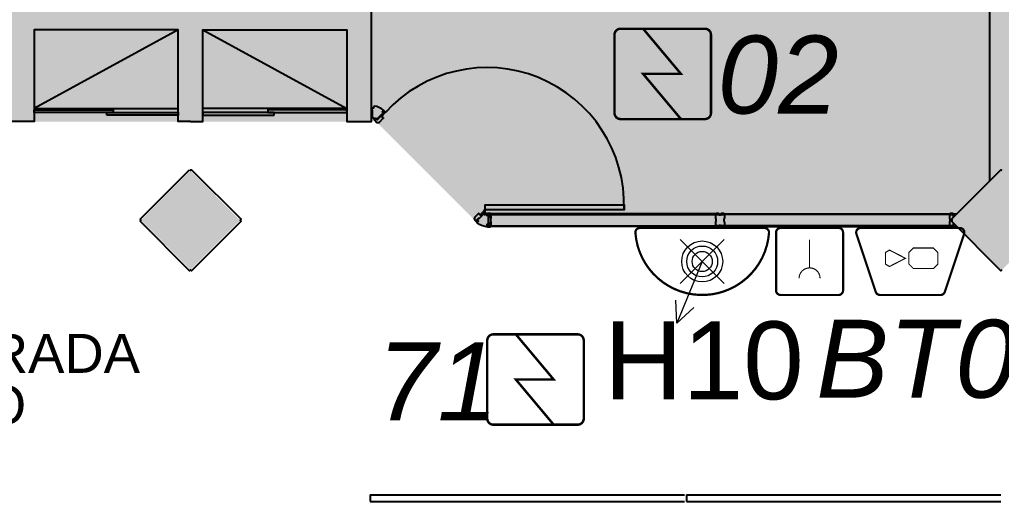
# Model space of a CAD drawing. Header units: metres. Extents: x -331 to 2982, y 362 to 2539.
# Drawn here: x 770.31 to 777.87, y 1324.65 to 1328.36 of the extents above; entities that cross this region are included whole.
import ezdxf

# ---------------------------------------------------------------- set-up
doc = ezdxf.new("R2010")
doc.units = ezdxf.units.M
doc.linetypes.add('XR_BL2_3 PAV$0$CONTINUOUS', pattern=[0])
doc.layers.get('0').update_dxf_attribs({"color": 251})
doc.layers.add('_salas', color=251, linetype='Continuous', plot=False)
for name, color, linetype in [('ALV', 251, 'Continuous'), ('CX', 251, 'Continuous'), ('DET. FUMAÇA', 1, 'Continuous'), ('Detector_antigo', 84, 'Continuous'), ('Div', 251, 'Continuous'), ('Est', 251, 'Continuous'), ('Mob', 251, 'Continuous'), ('Texto_Salas', 251, 'Continuous'), ('vid', 251, 'Continuous')]:
    doc.layers.add(name, color=color, linetype=linetype)
doc.layers.add('Botoeira_antiga', color=74, linetype='Continuous', lineweight=30)
doc.styles.add('DESTAQUE', font='arial.ttf', dxfattribs={"height": 0.4})
doc.styles.get("Standard").update_dxf_attribs({"font": 'arial.ttf', "height": 0.3})
doc.styles.add('X3G_ENTITY_1416BAE9', font='arial.ttf', dxfattribs={"height": 0.6})
doc.styles.add('X3G_ENTITY_14229AE3', font='arial.ttf', dxfattribs={"height": 0.6})

# ---------------------------------------------------------------- blocks, each defined once
blk = doc.blocks.new('WEW')
at = {"color": 1, "lineweight": 0, "true_color": 0xe60000}
for p, q in [((1781.2441, 994.0054), (1781.4393, 994.4815)), ((1781.4393, 994.4815), (1781.3076, 994.3597)), ((1781.4393, 994.4815), (1781.4475, 994.3024)), ((1781.0746, 994.1749), (1781.4135, 993.836)), ((1781.4135, 994.1749), (1781.0746, 993.836))]:
    blk.add_line(p, q, dxfattribs=at)
at = {"color": 1, "true_color": 0xe60000, "const_width": 0.0172}
for points in [[(1779.2591, 993.7474), (1780.0234, 993.7474, 0.511918), (1780.056, 993.7926), (1779.907, 994.2397, 0.322823), (1779.8744, 994.2632), (1779.4081, 994.2632, 0.322823), (1779.3755, 994.2397), (1779.2264, 993.7926, 0.511918)], [(1780.1934, 994.2632), (1780.6405, 994.2632, -0.414214), (1780.6749, 994.2288), (1780.6749, 993.7817, -0.414214), (1780.6405, 993.7474), (1780.1934, 993.7474, -0.414214), (1780.1591, 993.7817), (1780.1591, 994.2288, -0.414214)], [(1780.7638, 993.7475), (1781.7243, 993.7475, 0.435311), (1781.7586, 993.7844, 0.930949), (1780.7295, 993.7844, 0.435311)]]:
    blk.add_lwpolyline(points, format="xyb", close=True, dxfattribs=at)
at = {"color": 1, "true_color": 0xe60000, "const_width": 0.0086}
for points in [[(1780.336, 994.1351), (1780.338, 994.1172), (1780.3444, 994.099), (1780.3512, 994.0881), (1780.3653, 994.0727), (1780.3732, 994.0672), (1780.3855, 994.0604), (1780.3972, 994.0568), (1780.4131, 994.0548), (1780.4214, 994.0548), (1780.4313, 994.0561), (1780.4499, 994.0615), (1780.4645, 994.0699), (1780.4775, 994.0816), (1780.4877, 994.0963), (1780.494, 994.1103), (1780.4969, 994.1224), (1780.4976, 994.1296), (1780.4978, 994.1357)], [(1780.417, 993.8365), (1780.417, 994.0546)]]:
    blk.add_lwpolyline(points, dxfattribs=at)
for points in [[(1779.4627, 994.06), (1779.6173, 994.06), (1779.6516, 994.0256), (1779.6516, 993.9362), (1779.6173, 993.9018), (1779.4627, 993.9018), (1779.4283, 993.9362), (1779.4283, 994.0256)], [(1779.8323, 993.9362), (1779.8323, 994.0256), (1779.8017, 994.0442), (1779.6788, 993.9809), (1779.8017, 993.9175)]]:
    blk.add_lwpolyline(points, close=True, dxfattribs=at)
at = {"color": 1, "lineweight": 0, "true_color": 0xe60000}
for radius in [0.1579, 0.1191, 0.0774]:
    blk.add_circle((1781.2441, 994.0054), radius, dxfattribs=at)
blk = doc.blocks.new('Detector de fumaça')
at = {"layer": 'DET. FUMAÇA', "linetype": 'Continuous', "lineweight": 15, "const_width": 0.0187}
blk.add_lwpolyline([(774.5995, 539.8158), (775.2491, 539.8158, -0.414214), (775.2958, 539.769), (775.2958, 539.1669, -0.414214), (775.2491, 539.1202), (774.5995, 539.1202, -0.414214), (774.5527, 539.1669), (774.5527, 539.769, -0.414214)], format="xyb", close=True, dxfattribs=at)
blk.add_lwpolyline([(774.773, 539.8158), (775.0645, 539.468), (774.773, 539.468), (775.0645, 539.1202)], dxfattribs=at)

msp = doc.modelspace()

# ---------------------------------------------------------------- hatches: boundary and pattern name
at = {"layer": '_salas', "transparency": 33554559}
h = msp.add_hatch(color=256, dxfattribs=at)
h.dxf.hatch_style = 1
h.paths.add_polyline_path([(870.379, 1337.7293), (851.629, 1337.7293), (851.629, 1339.2843), (851.299, 1339.2843), (851.299, 1337.7293), (840.564, 1337.7293), (840.564, 1339.2843), (840.234, 1339.2843), (840.234, 1337.7293), (765.239, 1337.7293), (765.239, 1326.3801), (765.429, 1326.3801), (765.429, 1326.5771), (765.615, 1326.7643), (769.3501, 1326.765), (769.3826, 1326.773), (769.4342, 1326.8136), (770.1916, 1327.5703), (770.2047, 1327.5834), (770.229, 1327.5743), (771.624, 1327.5743), (773.0191, 1327.5743), (773.0434, 1327.5834), (773.0565, 1327.5703), (773.8138, 1326.8136), (773.8655, 1326.773), (773.898, 1326.765), (777.5273, 1326.765), (777.8669, 1326.4254), (777.874, 1326.4325), (778.2207, 1326.765), (781.85, 1326.765), (781.8825, 1326.773), (781.9342, 1326.8136), (782.6915, 1327.5703), (782.7046, 1327.5834), (782.7289, 1327.5743), (784.124, 1327.5743), (785.519, 1327.5743), (785.5433, 1327.5834), (785.5564, 1327.5703), (786.3138, 1326.8136), (786.3654, 1326.773), (786.3979, 1326.765), (790.0273, 1326.765), (790.3669, 1326.4254), (790.3739, 1326.4325), (790.7206, 1326.765), (794.3499, 1326.765), (794.3824, 1326.773), (794.4341, 1326.8136), (795.1914, 1327.5703), (795.2045, 1327.5834), (795.2289, 1327.5743), (796.6239, 1327.5743), (798.0189, 1327.5743), (798.0433, 1327.5834), (798.0564, 1327.5703), (798.8137, 1326.8136), (798.8654, 1326.773), (798.8979, 1326.765), (802.5273, 1326.765), (802.8669, 1326.4254), (802.8739, 1326.4325), (803.2206, 1326.765), (806.8499, 1326.765), (806.8824, 1326.773), (806.9341, 1326.8136), (807.6914, 1327.5703), (807.7045, 1327.5834), (807.7289, 1327.5743), (809.1239, 1327.5743), (810.5189, 1327.5743), (810.5433, 1327.5834), (810.5564, 1327.5703), (811.3137, 1326.8136), (811.3654, 1326.773), (811.3979, 1326.765), (815.0272, 1326.765), (815.3668, 1326.4254), (815.3739, 1326.4325), (815.7205, 1326.765), (819.3499, 1326.765), (819.3824, 1326.773), (819.434, 1326.8136), (820.1914, 1327.5703), (820.2045, 1327.5834), (820.2288, 1327.5743), (821.6238, 1327.5743), (823.0189, 1327.5743), (823.0432, 1327.5834), (823.0563, 1327.5703), (823.8136, 1326.8136), (823.8653, 1326.773), (823.8978, 1326.765), (827.5277, 1326.765), (827.8673, 1326.4254), (827.8743, 1326.4325), (828.221, 1326.765), (831.8504, 1326.765), (831.8828, 1326.773), (831.9345, 1326.8136), (832.6919, 1327.5703), (832.7049, 1327.5834), (832.7293, 1327.5743), (834.1243, 1327.5743), (835.5193, 1327.5743), (835.5437, 1327.5834), (835.5568, 1327.5703), (836.3141, 1326.8136), (836.3658, 1326.773), (836.3983, 1326.765), (840.0415, 1326.765), (840.3741, 1326.4325), (840.7559, 1326.8143), (840.4741, 1327.0961), (840.4741, 1328.0543), (841.234, 1328.0543), (841.234, 1329.8943), (849.6075, 1329.8943), (849.6075, 1326.8143), (849.7475, 1326.8143), (849.7475, 1327.5743), (851.494, 1327.5743), (852.8891, 1327.5743), (852.9134, 1327.5834), (852.9265, 1327.5703), (853.6838, 1326.8136), (853.7355, 1326.773), (853.768, 1326.765), (857.3973, 1326.765), (857.7369, 1326.4254), (857.744, 1326.4325), (858.0907, 1326.765), (861.72, 1326.765), (861.7525, 1326.773), (861.8042, 1326.8136), (862.5615, 1327.5703), (862.5746, 1327.5834), (862.5989, 1327.5743), (863.994, 1327.5743), (865.389, 1327.5743), (865.4133, 1327.5834), (865.4264, 1327.5703), (866.1838, 1326.8136), (866.2354, 1326.773), (866.2679, 1326.765), (870.003, 1326.7643), (870.189, 1326.5771), (870.189, 1326.3801), (870.379, 1326.3801), (870.379, 1326.3801)])
h = msp.add_hatch(color=256, dxfattribs=at)
h.dxf.hatch_style = 1
h.paths.add_polyline_path([(772.0058, 1326.8143), (771.624, 1327.1962), (771.2422, 1326.8143), (771.624, 1326.4325)])
h.paths.add_polyline_path([(783.7421, 1326.8143), (784.1239, 1326.4325), (784.5058, 1326.8143), (784.1239, 1327.1962)])

# ---------------------------------------------------------------- linework, layer by layer
at = {"layer": 'ALV'}
msp.add_line((777.779, 1335.1133), (777.779, 1327.1153), dxfattribs=at)
for points in [[(771.624, 1327.5743), (771.719, 1327.5743), (771.719, 1328.2793), (772.829, 1328.2793), (772.829, 1327.5743), (773.019, 1327.5743), (773.019, 1330.0743)], [(771.624, 1327.5743), (771.529, 1327.5743), (771.529, 1328.2793), (770.419, 1328.2793), (770.419, 1327.5743), (770.229, 1327.5743)]]:
    msp.add_lwpolyline(points, dxfattribs=at)
at = {"layer": 'CX'}
for points in [[(770.419, 1327.6443), (770.419, 1327.6643), (771.029, 1327.6643), (771.029, 1327.6443)], [(772.829, 1327.6443), (772.829, 1327.6643), (772.219, 1327.6643), (772.219, 1327.6443)], [(770.979, 1327.6243), (770.979, 1327.6443), (771.529, 1327.6443), (771.529, 1327.6243)], [(772.269, 1327.6243), (772.269, 1327.6443), (771.719, 1327.6443), (771.719, 1327.6243)], [(773.8936, 1326.8946), (773.8936, 1326.9326), (774.9636, 1326.9326), (774.9636, 1326.8946)]]:
    msp.add_lwpolyline(points, close=True, dxfattribs=at)
for points in [[(773.0194, 1327.659, 0.414214), (773.0199, 1327.6585), (773.0209, 1327.6585), (773.0209, 1327.6595, -0.414214), (773.0226, 1327.6612), (773.0244, 1327.6612), (773.0244, 1327.641), (773.0244, 1327.6207), (773.0226, 1327.6207, -0.414214), (773.0209, 1327.6225), (773.0209, 1327.6235), (773.0199, 1327.6235, 0.414214), (773.0194, 1327.623), (773.0194, 1327.606), (773.0344, 1327.606), (773.0344, 1327.595, 0.668179), (773.0429, 1327.5914), (773.0507, 1327.5992), (773.0613, 1327.5886), (773.0733, 1327.6006, 0.414214), (773.0733, 1327.6013), (773.0726, 1327.602), (773.0719, 1327.6013, -0.414214), (773.0694, 1327.6013), (773.0682, 1327.6026), (773.0968, 1327.6312), (773.0981, 1327.63, -0.414214), (773.0981, 1327.6275), (773.0974, 1327.6268), (773.0981, 1327.6261, 0.414214), (773.0988, 1327.6261), (773.1108, 1327.6381), (773.1002, 1327.6487), (773.108, 1327.6565, 0.441105), (773.1076, 1327.6639, 0.152372), (773.0398, 1327.692, 0.441105), (773.0344, 1327.687), (773.0344, 1327.676), (773.0194, 1327.676)], [(773.8904, 1326.8572), (773.8974, 1326.8643, 0.414214), (773.8974, 1326.8713), (773.8884, 1326.8804, 0.414214), (773.8856, 1326.8804), (773.8776, 1326.8724), (773.8786, 1326.8713), (773.8782, 1326.871), (773.8768, 1326.8724), (773.8768, 1326.8724), (773.8859, 1326.8813, -0.294496), (773.888, 1326.8818, 3.099483), (773.8842, 1326.8876), (773.8824, 1326.8858), (773.8834, 1326.8848), (773.862, 1326.8637), (773.8638, 1326.8619), (773.8739, 1326.8718), (773.8739, 1326.8709), (773.8654, 1326.8626), (773.8675, 1326.8605), (773.8672, 1326.8601), (773.8663, 1326.8611), (773.858, 1326.8528), (773.8527, 1326.8581), (773.8521, 1326.8554), (773.8479, 1326.8597), (773.8506, 1326.8602), (773.8453, 1326.8655, 0.414214), (773.8424, 1326.8655), (773.8138, 1326.8369, 0.414214), (773.8138, 1326.8136), (773.8269, 1326.8005, 0.422579), (773.8338, 1326.8006), (773.8409, 1326.8077), (773.8306, 1326.818), (773.8426, 1326.83, -0.414214), (773.8433, 1326.83), (773.844, 1326.8293), (773.8433, 1326.8286, 0.414214), (773.8433, 1326.8261), (773.8445, 1326.8249), (773.8732, 1326.8535), (773.8719, 1326.8548, 0.414214), (773.8694, 1326.8548), (773.8687, 1326.8541), (773.868, 1326.8548, -0.414214), (773.868, 1326.8555), (773.8801, 1326.8675)], [(773.922, 1326.7801), (773.907, 1326.7801), (773.907, 1326.7691, -0.440902), (773.9015, 1326.7641, -0.152386), (773.8337, 1326.7922, -0.440902), (773.8334, 1326.7996), (773.8412, 1326.8074), (773.8306, 1326.818), (773.8426, 1326.83, -0.414214), (773.8433, 1326.83), (773.844, 1326.8293), (773.8433, 1326.8286, 0.414214), (773.8433, 1326.8261), (773.8445, 1326.8249), (773.8732, 1326.8535), (773.8719, 1326.8548, 0.414214), (773.8694, 1326.8548), (773.8687, 1326.8541), (773.868, 1326.8548, -0.414214), (773.868, 1326.8555), (773.8801, 1326.8675), (773.8907, 1326.8569), (773.8984, 1326.8647, -0.668179), (773.907, 1326.8611), (773.907, 1326.8501), (773.922, 1326.8501), (773.922, 1326.8331, -0.414214), (773.9215, 1326.8326), (773.9205, 1326.8326), (773.9205, 1326.8336, 0.414214), (773.9187, 1326.8354), (773.917, 1326.8354), (773.917, 1326.8151), (773.917, 1326.7949), (773.9187, 1326.7949, 0.414214), (773.9205, 1326.7966), (773.9205, 1326.7976), (773.9215, 1326.7976, -0.414214), (773.922, 1326.7971)], [(773.9395, 1326.7985, 0.13729), (773.9388, 1326.8011), (773.9372, 1326.8037, -0.13729), (773.9365, 1326.8063), (773.9365, 1326.8151), (773.9365, 1326.824, -0.13729), (773.9372, 1326.8266), (773.9388, 1326.8292, 0.13729), (773.9395, 1326.8318), (773.9395, 1326.8521, 0.322891), (773.9338, 1326.8573), (773.919, 1326.8573), (773.919, 1326.8646), (773.934, 1326.8646), (773.934, 1326.8651, 0.414214), (773.933, 1326.8661), (773.915, 1326.8661, 0.439162), (773.909, 1326.8595), (773.909, 1326.8501), (773.922, 1326.8501), (773.922, 1326.8331, -0.414214), (773.9215, 1326.8326), (773.9205, 1326.8326), (773.9205, 1326.8336, 0.414214), (773.9187, 1326.8354), (773.917, 1326.8354), (773.917, 1326.8151), (773.917, 1326.7949), (773.9187, 1326.7949, 0.414214), (773.9205, 1326.7966), (773.9205, 1326.7976), (773.9215, 1326.7976, -0.414214), (773.922, 1326.7971), (773.922, 1326.7801), (773.909, 1326.7801), (773.909, 1326.7695, 0.439162), (773.915, 1326.7629), (773.933, 1326.7629, 0.414214), (773.934, 1326.7639), (773.934, 1326.7644), (773.919, 1326.7644), (773.919, 1326.7717), (773.9338, 1326.7717, 0.322891), (773.9395, 1326.7769)], [(775.7052, 1326.8565), (775.7012, 1326.8565, 0.414214), (775.6982, 1326.8535), (775.6982, 1326.8589, 0.439162), (775.6922, 1326.8655), (775.6742, 1326.8655, 0.414214), (775.6732, 1326.8645), (775.6732, 1326.864), (775.6882, 1326.864), (775.6882, 1326.8567), (775.6734, 1326.8567, 0.322891), (775.6677, 1326.8515), (775.6677, 1326.8312, 0.13729), (775.6684, 1326.8286), (775.67, 1326.826, -0.13729), (775.6707, 1326.8234), (775.6707, 1326.8145), (775.6707, 1326.8057, -0.13729), (775.67, 1326.8031), (775.6684, 1326.8005, 0.13729), (775.6677, 1326.7979), (775.6677, 1326.7775, 0.322891), (775.6734, 1326.7723), (775.6882, 1326.7723), (775.6882, 1326.765), (775.6732, 1326.765), (775.6732, 1326.7645, 0.414214), (775.6742, 1326.7635), (775.6922, 1326.7635, 0.439162), (775.6982, 1326.7702), (775.6982, 1326.7755, 0.414214), (775.7012, 1326.7725), (775.7052, 1326.7725, 0.414214), (775.7082, 1326.7755), (775.7082, 1326.7702, 0.439162), (775.7142, 1326.7635), (775.7322, 1326.7635, 0.414214), (775.7332, 1326.7645), (775.7332, 1326.765), (775.7182, 1326.765), (775.7182, 1326.7723), (775.733, 1326.7723, 0.322891), (775.7387, 1326.7775), (775.7387, 1326.7979, 0.13729), (775.738, 1326.8005), (775.7364, 1326.8031, -0.13729), (775.7357, 1326.8057), (775.7357, 1326.8145), (775.7357, 1326.8234, -0.13729), (775.7364, 1326.826), (775.738, 1326.8286, 0.13729), (775.7387, 1326.8312), (775.7387, 1326.8515, 0.322891), (775.733, 1326.8567), (775.7182, 1326.8567), (775.7182, 1326.864), (775.7332, 1326.864), (775.7332, 1326.8645, 0.414214), (775.7322, 1326.8655), (775.7142, 1326.8655, 0.439162), (775.7082, 1326.8589), (775.7082, 1326.8535, 0.414214)], [(777.5006, 1326.7918), (777.4851, 1326.8073), (777.4922, 1326.8143), (777.4851, 1326.8214), (777.5006, 1326.8368), (777.5006, 1326.8589, 0.439162), (777.4946, 1326.8655), (777.4766, 1326.8655, 0.414214), (777.4756, 1326.8645), (777.4756, 1326.864), (777.4906, 1326.864), (777.4906, 1326.8567), (777.4758, 1326.8567, 0.322891), (777.4701, 1326.8515), (777.4701, 1326.8312, 0.13729), (777.4708, 1326.8286), (777.4724, 1326.826, -0.13729), (777.4731, 1326.8234), (777.4731, 1326.8145), (777.4731, 1326.8057, -0.13729), (777.4724, 1326.8031), (777.4708, 1326.8005, 0.13729), (777.4701, 1326.7979), (777.4701, 1326.7775, 0.322891), (777.4758, 1326.7723), (777.4906, 1326.7723), (777.4906, 1326.765), (777.4756, 1326.765), (777.4756, 1326.7645, 0.414214), (777.4766, 1326.7635), (777.4946, 1326.7635, 0.439162), (777.5006, 1326.7702)]]:
    msp.add_lwpolyline(points, format="xyb", close=True, dxfattribs=at)
at = {"layer": 'CX', "linetype": 'XR_BL2_3 PAV$0$CONTINUOUS'}
msp.add_lwpolyline([(773.1247, 1327.6435, 0.414214), (773.1247, 1327.6463), (773.1156, 1327.6554, 0.414214), (773.1086, 1327.6554), (773.1011, 1327.6479), (773.1038, 1327.6453), (773.1047, 1327.6461), (773.1031, 1327.6477), (773.1096, 1327.6543, -0.414214), (773.1146, 1327.6543), (773.1236, 1327.6453, -0.414214), (773.1236, 1327.6445), (773.1187, 1327.6396), (773.1166, 1327.6416, 0.414214), (773.1155, 1327.6416), (773.0606, 1327.5867), (773.0502, 1327.597), (773.0435, 1327.5903, 0.422579), (773.0434, 1327.5834), (773.0565, 1327.5703, 0.414214), (773.0798, 1327.5703), (773.1091, 1327.5996, 0.414214), (773.1091, 1327.6025), (773.1038, 1327.6078), (773.1033, 1327.6051), (773.099, 1327.6093), (773.1017, 1327.6099), (773.0964, 1327.6152), (773.1241, 1327.6429)], format="xyb", dxfattribs=at)
at = {"layer": 'CX'}
for points in [[(777.5006, 1326.8368), (777.5006, 1326.8643), (777.5281, 1326.8643)], [(777.5281, 1326.7643), (777.5006, 1326.7643), (777.5006, 1326.7918)]]:
    msp.add_lwpolyline(points, dxfattribs=at)
at = {"layer": 'CX', "color": 251, "true_color": 0x606060}
msp.add_arc((773.907, 1326.9325), 1.0571, 358.14079, 137.73334, dxfattribs=at)
at = {"layer": 'Est', "color": 251}
msp.add_lwpolyline([(771.6169, 1327.2032), (771.624, 1327.1962), (771.6311, 1327.2032), (772.0129, 1326.8214), (772.0058, 1326.8143), (772.0129, 1326.8073), (771.6311, 1326.4254), (771.624, 1326.4325), (771.6169, 1326.4254), (771.2351, 1326.8073), (771.2422, 1326.8143), (771.2351, 1326.8214)], close=True, dxfattribs=at)
at = {"layer": 'Est'}
msp.add_lwpolyline([(777.874, 1326.4325), (777.8669, 1326.4254), (777.4851, 1326.8073), (777.4922, 1326.8143), (777.4851, 1326.8214), (777.8669, 1327.2032), (777.874, 1327.1962)], dxfattribs=at)
at = {"layer": 'Mob'}
for p, q in [((771.529, 1328.2793), (770.419, 1327.6743)), ((771.719, 1328.2793), (772.829, 1327.6743)), ((770.419, 1327.6743), (771.529, 1327.6743)), ((772.829, 1327.6743), (771.719, 1327.6743))]:
    msp.add_line(p, q, dxfattribs=at)
at = {"layer": 'vid', "color": 251, "ltscale": 5}
for p, q in [((773.009, 1324.6993), (773.009, 1324.6493)), ((773.009, 1324.6993), (775.4295, 1324.6993)), ((773.009, 1324.6493), (775.4295, 1324.6493)), ((775.4455, 1324.6993), (775.4455, 1324.6493)), ((775.4455, 1324.6993), (777.866, 1324.6993)), ((775.4455, 1324.6493), (777.866, 1324.6493))]:
    msp.add_line(p, q, dxfattribs=at)
at = {"layer": 'vid'}
for points in [[(775.6882, 1326.864), (773.919, 1326.864), (773.919, 1326.858), (775.6882, 1326.858)], [(775.7182, 1326.864), (777.4906, 1326.864), (777.4906, 1326.858), (775.7182, 1326.858)], [(775.6882, 1326.765), (773.919, 1326.765), (773.919, 1326.771), (775.6882, 1326.771)], [(775.7182, 1326.765), (777.4906, 1326.765), (777.4906, 1326.771), (775.7182, 1326.771)]]:
    msp.add_lwpolyline(points, dxfattribs=at)

# ---------------------------------------------------------------- block references
at = {"lineweight": 0, "rotation": 180}
msp.add_blockref('WEW', (2556.8096, 2320.5018), dxfattribs=at)
at = {"layer": 'DET. FUMAÇA', "linetype": 'Continuous', "lineweight": 0}
for p in [(0.3373, 788.4729), (-0.6429, 786.1195)]:
    msp.add_blockref('Detector de fumaça', p, dxfattribs=at)

# ---------------------------------------------------------------- texts
at = {"layer": 'Botoeira_antiga', "color": 32, "linetype": 'Continuous', "lineweight": 0, "true_color": 0xcd6928, "insert": (776.4435, 1326.0473), "char_height": 0.6, "width": 13.318804, "attachment_point": 1}
msp.add_mtext('{\\fArial|b0|i1|c0|p34;BT01}', dxfattribs=at)
at = {"layer": 'Detector_antigo', "linetype": 'Continuous', "lineweight": 0, "char_height": 0.6, "attachment_point": 1, "style": 'X3G_ENTITY_1416BAE9'}
for s, insert in [('{\\fArial|b0|i1|c0|p34;02}', (775.6846, 1328.2358)), ('{\\fArial|b0|i1|c0|p34;71}', (773.0599, 1325.8729))]:
    msp.add_mtext_dynamic_manual_height_columns(s, width=13.318804, gutter_width=2.5, heights=[0], dxfattribs=dict(at, insert=insert))
at = {"layer": 'Div', "color": 96, "linetype": 'Continuous', "lineweight": 0, "true_color": 0x008000, "insert": (774.8105, 1326.0347), "char_height": 0.6, "width": 13.318804, "attachment_point": 1, "style": 'X3G_ENTITY_14229AE3'}
msp.add_mtext('H10', dxfattribs=at)
at = {"layer": 'Texto_Salas', "color": 251, "style": 'DESTAQUE'}
for s, p in [('ENCLAUSURADA', (767.7882, 1325.6389)), ('EXÉRCITO', (768.2161, 1325.2421))]:
    msp.add_text(s, height=0.3, dxfattribs=at).set_placement(p)

doc.saveas('drawing.dxf')
